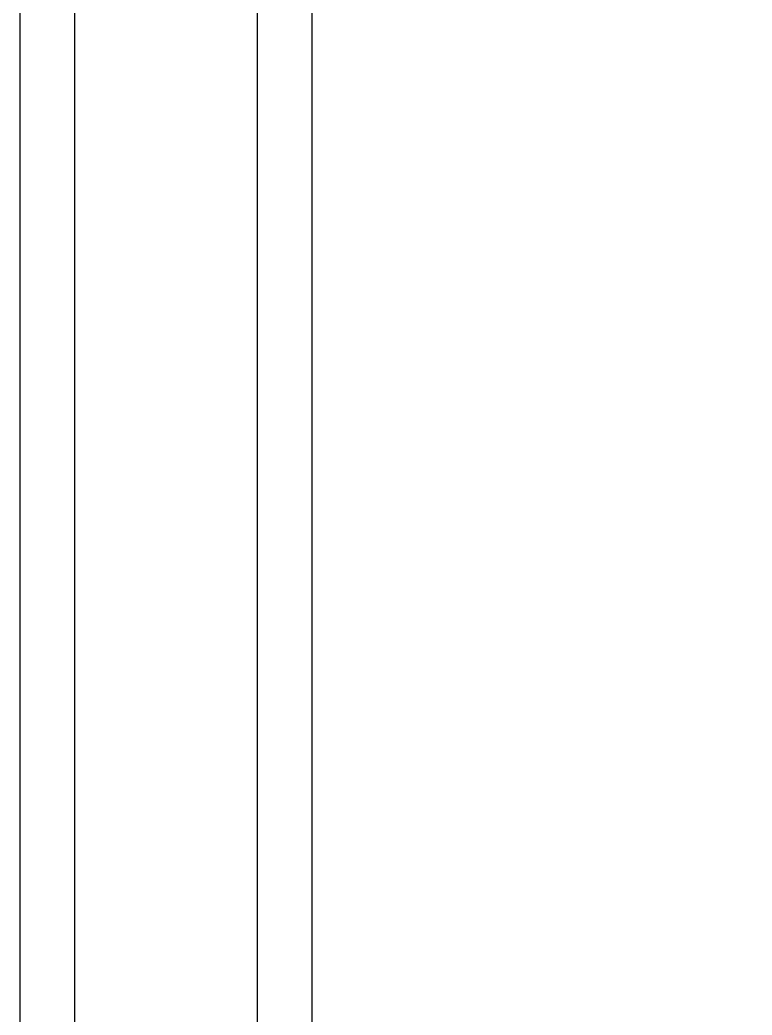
# Model space of a CAD drawing. Header units: metres. Extents: x 878 to 1938, y 746 to 2926.
# Drawn here: x 877.7 to 1078.4, y 2193.9 to 2466.7 of the extents above; entities that cross this region are included whole.
import ezdxf

# ---------------------------------------------------------------- set-up
doc = ezdxf.new("R2010")
doc.units = ezdxf.units.M
for name, color, linetype in [('3', 3, 'Continuous'), ('4', 4, 'Continuous'), ('7', 7, 'Continuous')]:
    doc.layers.add(name, color=color, linetype=linetype)

msp = doc.modelspace()

# ---------------------------------------------------------------- linework, layer by layer
at = {"layer": '3'}
for points in [[(1922.67, 745.74), (1922.67, 2910.74), (892.67, 2910.74), (892.67, 745.74)], [(1872.67, 745.74), (1872.67, 2860.74), (942.67, 2860.74), (942.67, 745.74)]]:
    msp.add_lwpolyline(points, dxfattribs=at)
at = {"layer": '4'}
for points in [[(1937.67, 745.74), (1937.67, 2925.74), (877.67, 2925.74), (877.67, 745.74)], [(1857.67, 745.74), (1857.67, 2845.74), (957.67, 2845.74), (957.67, 745.74)]]:
    msp.add_lwpolyline(points, dxfattribs=at)
at = {"layer": '7'}
msp.add_lwpolyline([(1857.67, 745.74), (1857.67, 2845.74), (957.67, 2845.74), (957.67, 745.74)], dxfattribs=at)

doc.saveas('drawing.dxf')
